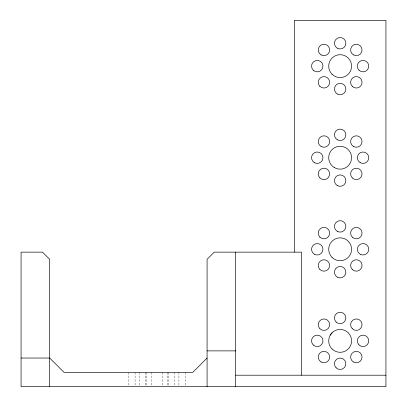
<?xml version="1.0" encoding="UTF-8"?>
<svg xmlns="http://www.w3.org/2000/svg" width="407" height="407" viewBox="0 0 407 407"><rect width="100%" height="100%" fill="white"/><g stroke="black" fill="none" stroke-linecap="round" stroke-linejoin="round"><path stroke-width="0.31" stroke-dasharray="2.04 1.53" d="M185.612 372.339L185.612 385.404M178.907 372.339L178.907 385.404M174.165 372.339L174.165 385.404M168.442 372.339L168.442 385.404M167.46 372.339L167.46 385.404M162.719 372.339L162.719 385.404M151.272 372.339L151.272 385.404M146.53 372.339L146.53 385.404M145.548 372.339L145.548 385.404M139.825 372.339L139.825 385.404M135.083 372.339L135.083 385.404M128.378 372.339L128.378 385.404"/><path stroke-width="0.61" d="M330.235 335.139L332.051 332.768M207.077 358.033L192.77 372.339L63.991 372.339L49.685 358.033L21.067 358.033M207.077 350.88L235.694 350.88M235.694 375.203L385.933 375.203M301.516 375.203L301.516 252.152L214.23 252.147L207.077 259.305L207.077 386.65M294.358 252.147L294.358 20.35L385.933 20.35L385.933 386.65L21.067 386.65L21.067 252.147L42.526 252.147L49.685 259.305L49.685 386.65M235.694 252.147L235.694 386.65M334.422 167.628A11.447 11.447 0 0 0 351.592 157.713A11.447 11.447 0 0 0 334.422 147.797A11.447 11.447 0 0 0 334.422 167.628M337.286 231.349A5.723 5.723 0 0 0 345.869 226.394A5.723 5.723 0 0 0 337.286 221.439A5.723 5.723 0 0 0 337.286 231.349M314.392 254.243A5.723 5.723 0 0 0 322.975 249.288A5.723 5.723 0 0 0 314.392 244.332A5.723 5.723 0 0 0 314.392 254.243M314.392 162.668A5.723 5.723 0 0 0 322.975 157.713A5.723 5.723 0 0 0 314.392 152.757A5.723 5.723 0 0 0 314.392 162.668M313.207 344.907A5.723 5.723 0 0 0 322.782 342.343A5.723 5.723 0 0 0 315.771 335.332A5.723 5.723 0 0 0 313.207 344.907M352.289 269.52A5.723 5.723 0 0 0 361.864 266.956A5.723 5.723 0 0 0 354.853 259.946A5.723 5.723 0 0 0 352.289 269.52M352.289 177.945A5.723 5.723 0 0 0 361.864 175.381A5.723 5.723 0 0 0 354.853 168.371A5.723 5.723 0 0 0 352.289 177.945M332.051 74.232A11.447 11.447 0 0 0 351.205 69.098A11.447 11.447 0 0 0 337.184 55.082A11.447 11.447 0 0 0 332.051 74.232M360.18 254.243A5.723 5.723 0 0 0 368.762 249.288A5.723 5.723 0 0 0 360.18 244.332A5.723 5.723 0 0 0 360.18 254.243M337.286 48.199A5.723 5.723 0 0 0 345.869 43.244A5.723 5.723 0 0 0 337.286 38.289A5.723 5.723 0 0 0 337.286 48.199M319.912 269.52A5.723 5.723 0 0 0 329.487 266.956A5.723 5.723 0 0 0 322.476 259.946A5.723 5.723 0 0 0 319.912 269.52M353.474 146.479A5.723 5.723 0 0 0 362.057 141.524A5.723 5.723 0 0 0 353.474 136.569A5.723 5.723 0 0 0 353.474 146.479M358.994 344.907A5.723 5.723 0 0 0 368.569 342.343A5.723 5.723 0 0 0 361.558 335.332A5.723 5.723 0 0 0 358.994 344.907M353.474 362.006A5.723 5.723 0 0 0 362.057 357.051A5.723 5.723 0 0 0 353.474 352.096A5.723 5.723 0 0 0 353.474 362.006M337.286 277.136A5.723 5.723 0 0 0 345.869 272.181A5.723 5.723 0 0 0 337.286 267.226A5.723 5.723 0 0 0 337.286 277.136M353.474 54.904A5.723 5.723 0 0 0 362.057 49.949A5.723 5.723 0 0 0 353.474 44.994A5.723 5.723 0 0 0 353.474 54.904M332.051 257.382A11.447 11.447 0 0 0 351.205 252.248A11.447 11.447 0 0 0 337.184 238.232A11.447 11.447 0 0 0 332.051 257.382M321.098 54.904A5.723 5.723 0 0 0 329.68 49.949A5.723 5.723 0 0 0 321.098 44.994A5.723 5.723 0 0 0 321.098 54.904M321.098 146.479A5.723 5.723 0 0 0 329.68 141.524A5.723 5.723 0 0 0 321.098 136.569A5.723 5.723 0 0 0 321.098 146.479M352.289 328.724A5.723 5.723 0 0 0 361.864 326.155A5.723 5.723 0 0 0 354.853 319.144A5.723 5.723 0 0 0 352.289 328.724M360.18 162.668A5.723 5.723 0 0 0 368.762 157.713A5.723 5.723 0 0 0 360.18 152.757A5.723 5.723 0 0 0 360.18 162.668M313.207 70.182A5.723 5.723 0 0 0 322.782 67.618A5.723 5.723 0 0 0 315.771 60.607A5.723 5.723 0 0 0 313.207 70.182M319.912 237.149A5.723 5.723 0 0 0 329.487 234.58A5.723 5.723 0 0 0 322.476 227.569A5.723 5.723 0 0 0 319.912 237.149M319.912 86.37A5.723 5.723 0 0 0 329.487 83.806A5.723 5.723 0 0 0 322.476 76.796A5.723 5.723 0 0 0 319.912 86.37M358.994 70.182A5.723 5.723 0 0 0 368.569 67.618A5.723 5.723 0 0 0 361.558 60.607A5.723 5.723 0 0 0 358.994 70.182M337.286 139.774A5.723 5.723 0 0 0 345.869 134.819A5.723 5.723 0 0 0 337.286 129.864A5.723 5.723 0 0 0 337.286 139.774M332.051 348.957A11.447 11.447 0 0 0 351.205 343.823A11.447 11.447 0 0 0 337.184 329.807A11.447 11.447 0 0 0 332.051 348.957M337.286 93.986A5.723 5.723 0 0 0 345.869 89.031A5.723 5.723 0 0 0 337.286 84.076A5.723 5.723 0 0 0 337.286 93.986M319.912 177.945A5.723 5.723 0 0 0 329.487 175.381A5.723 5.723 0 0 0 322.476 168.371A5.723 5.723 0 0 0 319.912 177.945M336.101 367.801A5.723 5.723 0 0 0 345.675 365.237A5.723 5.723 0 0 0 338.665 358.226A5.723 5.723 0 0 0 336.101 367.801M352.289 86.37A5.723 5.723 0 0 0 361.864 83.806A5.723 5.723 0 0 0 354.853 76.796A5.723 5.723 0 0 0 352.289 86.37M352.289 237.149A5.723 5.723 0 0 0 361.864 234.58A5.723 5.723 0 0 0 354.853 227.569A5.723 5.723 0 0 0 352.289 237.149M336.101 322.013A5.723 5.723 0 0 0 345.675 319.449A5.723 5.723 0 0 0 338.665 312.439A5.723 5.723 0 0 0 336.101 322.013M337.286 185.561A5.723 5.723 0 0 0 345.869 180.606A5.723 5.723 0 0 0 337.286 175.651A5.723 5.723 0 0 0 337.286 185.561M319.912 328.724A5.723 5.723 0 0 0 329.487 326.155A5.723 5.723 0 0 0 322.476 319.144A5.723 5.723 0 0 0 319.912 328.724M321.098 362.006A5.723 5.723 0 0 0 329.68 357.051A5.723 5.723 0 0 0 321.098 352.096A5.723 5.723 0 0 0 321.098 362.006"/></g></svg>
